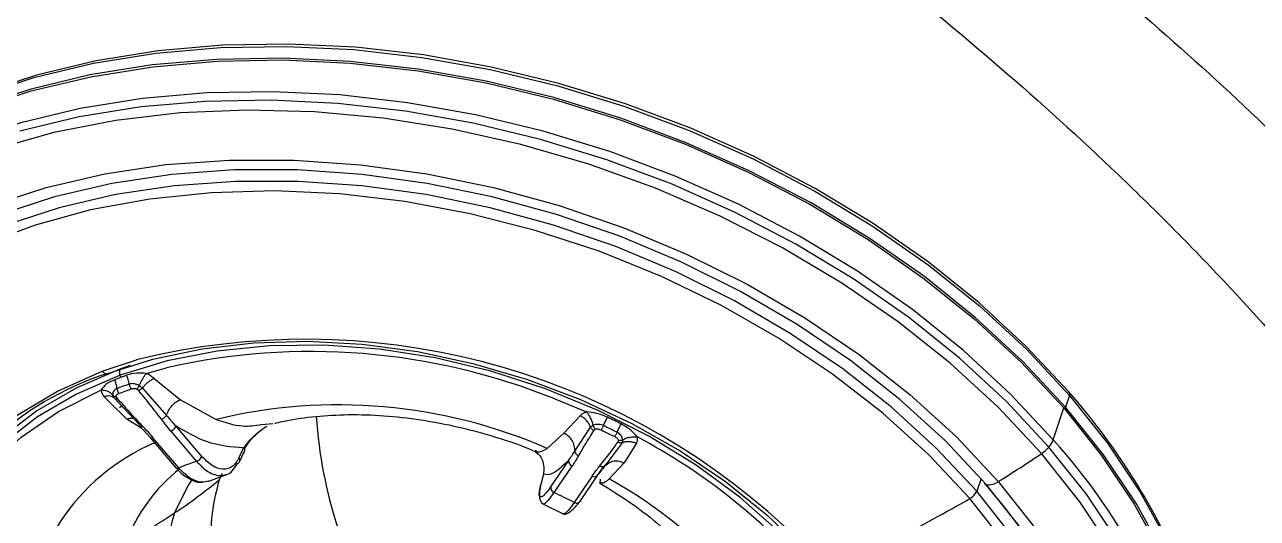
# Model space of a CAD drawing. Extents: x 525 to 613, y 487 to 635.
# Drawn here: x 554.262 to 557.067, y 577.199 to 578.322 of the extents above; entities that cross this region are included whole.
import ezdxf

# ---------------------------------------------------------------- set-up
doc = ezdxf.new("R2010")
doc.units = 0
doc.header["$MEASUREMENT"] = 0
doc.layers.add('1', color=4, linetype='Continuous')
doc.layers.add('STD TEST', color=3, linetype='Continuous')

# ---------------------------------------------------------------- blocks, each defined once
blk = doc.blocks.new('2023 VANGUARD')
at = {"layer": '1', "color": 3, "linetype": 'Continuous', "lineweight": 25}
for p, q in [((-14.5214, -15.1571), (-14.443, -15.1311)), ((-14.4578, -15.1443), (-14.4812, -15.1525)), ((-14.4212, -15.1623), (-14.3748, -15.1492)), ((-14.4035, -15.1737), (-14.3429, -15.2218)), ((-14.4299, -15.1953), (-14.3752, -15.2576)), ((-14.4651, -15.2665), (-14.5167, -15.2152)), ((-14.4977, -15.2153), (-14.4949, -15.2168)), ((-14.495, -15.2168), (-14.4925, -15.2194)), ((-14.4361, -15.2799), (-14.4935, -15.2186)), ((-14.3429, -15.2218), (-14.2623, -15.2668)), ((-13.4916, -15.22), (-13.4193, -15.2498)), ((-12.32, -15.2121), (-12.3289, -15.239)), ((-13.4709, -15.298), (-13.4333, -15.2585)), ((-12.3571, -15.313), (-12.3332, -15.2407)), ((-14.4309, -15.2871), (-14.4651, -15.2665)), ((-14.435, -15.2826), (-14.4119, -15.3081)), ((-14.2948, -15.3508), (-14.3533, -15.2821)), ((-14.1591, -15.2782), (-14.1331, -15.2762)), ((-13.446, -15.3388), (-13.41, -15.2844)), ((-14.4122, -15.3078), (-14.3536, -15.3766)), ((-14.3473, -15.377), (-14.4058, -15.3083)), ((-14.3652, -15.2934), (-14.3067, -15.3621)), ((-13.509, -15.3326), (-13.4709, -15.298)), ((-14.2104, -15.3549), (-14.1995, -15.3317)), ((-14.2089, -15.3631), (-14.1977, -15.3392)), ((-13.5365, -15.3389), (-13.5274, -15.3468)), ((-13.3384, -15.3196), (-13.3723, -15.3656)), ((-13.3057, -15.321), (-13.3334, -15.3655)), ((-13.4599, -15.3602), (-13.5008, -15.4202)), ((-13.4929, -15.4332), (-13.452, -15.3732)), ((-13.3795, -15.3741), (-13.3719, -15.3656)), ((-13.3774, -15.3725), (-13.3687, -15.3651)), ((-13.3723, -15.3656), (-13.3774, -15.3725)), ((-13.3723, -15.3659), (-13.3692, -15.3655)), ((-13.3334, -15.3655), (-13.3674, -15.4021)), ((-14.2812, -15.4077), (-14.2379, -15.3919)), ((-14.2492, -15.3894), (-14.2552, -15.4043)), ((-13.5181, -15.393), (-13.5243, -15.4169)), ((-13.5173, -15.3913), (-13.5234, -15.4149)), ((-13.4063, -15.3956), (-13.4472, -15.4557)), ((-13.4347, -15.4542), (-13.3939, -15.3942)), ((-13.3966, -15.3962), (-13.3932, -15.3929)), ((-13.3956, -15.396), (-13.3795, -15.3741)), ((-12.5213, -15.4012), (-12.5313, -15.43)), ((-13.3884, -15.4026), (-13.3891, -15.4112)), ((-13.3871, -15.4093), (-13.3882, -15.4082)), ((-13.5216, -15.4571), (-13.4693, -15.4827))]:
    blk.add_line(p, q, dxfattribs=at)
at = {"layer": '1', "color": 3, "linetype": 'Continuous', "lineweight": 25, "flags": 128}
for points in [[(-14.8057, -14.5312), (-14.6769, -14.489), (-14.541, -14.4563), (-14.3991, -14.4335), (-14.2523, -14.4207), (-14.1017, -14.4181), (-13.9485, -14.4255), (-13.7937, -14.4431), (-13.6386, -14.4706), (-13.4844, -14.5078), (-13.3323, -14.5545), (-13.1833, -14.6103), (-13.0386, -14.6748), (-12.8994, -14.7474), (-12.7667, -14.8277), (-12.6415, -14.915), (-12.5247, -15.0087), (-12.4173, -15.108), (-12.32, -15.2121)], [(-12.3214, -15.2043), (-12.4184, -15.1005), (-12.5255, -15.0015), (-12.6419, -14.9081), (-12.7667, -14.8211), (-12.899, -14.7411), (-13.0378, -14.6687), (-13.1819, -14.6044), (-13.3304, -14.5488), (-13.4821, -14.5022), (-13.6359, -14.4651), (-13.7904, -14.4377), (-13.9447, -14.4202), (-14.0975, -14.4128), (-14.2476, -14.4154), (-14.394, -14.4282), (-14.5354, -14.4509), (-14.6708, -14.4834), (-14.7993, -14.5255), (-14.9197, -14.5769), (-14.946, -14.5899)], [(-12.3289, -15.239), (-12.4262, -15.1349), (-12.5336, -15.0356), (-12.6504, -14.9419), (-12.7756, -14.8546), (-12.9083, -14.7743), (-13.0475, -14.7017), (-13.1922, -14.6372), (-13.3411, -14.5814), (-13.4933, -14.5347), (-13.6475, -14.4975), (-13.8026, -14.47), (-13.9573, -14.4524), (-14.1106, -14.445), (-14.2612, -14.4476), (-14.408, -14.4604), (-14.5499, -14.4832), (-14.6858, -14.5159), (-14.8146, -14.5581)], [(-14.8115, -14.5618), (-14.683, -14.5196), (-14.5475, -14.4871), (-14.4061, -14.4644), (-14.2597, -14.4516), (-14.1096, -14.449), (-13.9568, -14.4564), (-13.8025, -14.4739), (-13.6479, -14.5013), (-13.4941, -14.5385), (-13.3424, -14.585), (-13.1939, -14.6406), (-13.0497, -14.7049), (-12.9109, -14.7773), (-12.7785, -14.8574), (-12.6537, -14.9444), (-12.5373, -15.0378), (-12.4302, -15.1368), (-12.3332, -15.2407)], [(-12.3571, -15.313), (-12.4541, -15.2091), (-12.5612, -15.1101), (-12.6776, -15.0167), (-12.8024, -14.9297), (-12.9347, -14.8497), (-13.0735, -14.7772), (-13.2177, -14.713), (-13.3663, -14.6573), (-13.518, -14.6108), (-13.6717, -14.5737), (-13.8263, -14.5462), (-13.9806, -14.5287), (-14.1334, -14.5213), (-14.2836, -14.5239), (-14.43, -14.5367), (-14.5714, -14.5594), (-14.7069, -14.592), (-14.8353, -14.6341), (-14.9558, -14.6854), (-15.0673, -14.7457), (-15.1691, -14.8143), (-15.2604, -14.8908), (-15.2626, -14.8928)], [(-12.367, -15.3296), (-12.4636, -15.2261), (-12.5703, -15.1274), (-12.6863, -15.0344), (-12.8107, -14.9476), (-12.9426, -14.8679), (-13.0809, -14.7957), (-13.2246, -14.7317), (-13.3726, -14.6762), (-13.5238, -14.6298), (-13.677, -14.5929), (-13.831, -14.5655), (-13.9848, -14.5481), (-14.1371, -14.5407), (-14.2867, -14.5433), (-14.4325, -14.556), (-14.5735, -14.5787), (-14.7085, -14.6111)], [(-12.3837, -15.3445), (-12.4823, -15.2392), (-12.5914, -15.1389), (-12.7103, -15.0445), (-12.8378, -14.9568), (-12.9731, -14.8765), (-13.1149, -14.8043), (-13.2622, -14.7406), (-13.4138, -14.6861), (-13.5684, -14.6411), (-13.7249, -14.6061), (-13.8819, -14.5812), (-14.0382, -14.5668), (-14.1925, -14.5629), (-14.3436, -14.5696), (-14.4902, -14.5867), (-14.6313, -14.6142), (-14.7656, -14.6519)], [(-14.7749, -14.78), (-14.6489, -14.739), (-14.5156, -14.7079), (-14.3763, -14.6871), (-14.232, -14.6766), (-14.0842, -14.6767), (-13.9339, -14.6872), (-13.7825, -14.708), (-13.6312, -14.7391), (-13.4815, -14.7801), (-13.3345, -14.8308), (-13.1915, -14.8905), (-13.0537, -14.959), (-12.9223, -15.0354), (-12.7984, -15.1193), (-12.6831, -15.2099), (-12.5773, -15.3065), (-12.4821, -15.4081)], [(-12.509, -15.4152), (-12.6023, -15.3157), (-12.7058, -15.2213), (-12.8186, -15.1326), (-12.9399, -15.0505), (-13.0685, -14.9756), (-13.2034, -14.9087), (-13.3433, -14.8502), (-13.4872, -14.8006), (-13.6338, -14.7605), (-13.7818, -14.73), (-13.93, -14.7096), (-14.077, -14.6993), (-14.2218, -14.6993), (-14.3629, -14.7095), (-14.4993, -14.7299), (-14.6297, -14.7603), (-14.7531, -14.8004), (-14.8184, -14.8269)], [(-12.5313, -15.43), (-12.6232, -15.3321), (-12.7251, -15.2391), (-12.8362, -15.1518), (-12.9556, -15.0709), (-13.0822, -14.9972), (-13.215, -14.9313), (-13.3528, -14.8737), (-13.4945, -14.8249), (-13.6388, -14.7854), (-13.7845, -14.7554), (-13.9304, -14.7353), (-14.0753, -14.7252), (-14.2178, -14.7252), (-14.3568, -14.7352), (-14.491, -14.7553), (-14.6195, -14.7852), (-14.7409, -14.8247)], [(-12.5466, -15.4469), (-12.6405, -15.3469), (-12.7451, -15.2522), (-12.8592, -15.1635), (-12.982, -15.0816), (-13.1122, -15.0074), (-13.2488, -14.9414), (-13.3904, -14.8843), (-13.5358, -14.8366), (-13.6837, -14.7988), (-13.8327, -14.771), (-13.9816, -14.7537), (-14.1288, -14.747), (-14.2731, -14.7509), (-14.4133, -14.7653), (-14.5479, -14.7903), (-14.6759, -14.8255), (-14.796, -14.8706)], [(-14.5118, -15.1629), (-14.4064, -15.1295), (-14.2941, -15.1058), (-14.1762, -15.0922), (-14.0542, -15.0887), (-13.9295, -15.0955), (-13.8035, -15.1125), (-13.6778, -15.1393), (-13.5537, -15.1759), (-13.4328, -15.2216), (-13.3164, -15.276), (-13.206, -15.3384), (-13.1028, -15.4081), (-13.008, -15.4843), (-12.9227, -15.5661), (-12.848, -15.6525), (-12.7848, -15.7426), (-12.7336, -15.8352), (-12.6953, -15.9293), (-12.6701, -16.0237), (-12.6585, -16.1174), (-12.6605, -16.2093), (-12.6761, -16.2983), (-12.6809, -16.3158)], [(-12.7316, -16.3609), (-12.7253, -16.3461), (-12.6981, -16.2597), (-12.685, -16.1693), (-12.6861, -16.0762), (-12.7015, -15.9814), (-12.7308, -15.8862), (-12.7738, -15.7917), (-12.83, -15.6992), (-12.8985, -15.6098), (-12.9786, -15.5246), (-13.0693, -15.4447), (-13.1693, -15.3711), (-13.2775, -15.3048), (-13.3925, -15.2465), (-13.5128, -15.197), (-13.637, -15.1569), (-13.7634, -15.1268), (-13.8905, -15.107), (-14.0166, -15.0977), (-14.1403, -15.0991), (-14.2599, -15.1111), (-14.3739, -15.1337), (-14.4809, -15.1664)], [(-14.7724, -16.3213), (-14.8446, -16.2287), (-14.904, -16.1327), (-14.9497, -16.0345), (-14.9813, -15.9356), (-14.9984, -15.8369), (-15.0006, -15.7399), (-14.9881, -15.6458), (-14.9609, -15.5556), (-14.9194, -15.4706), (-14.8641, -15.3918), (-14.7957, -15.3202), (-14.7151, -15.2567), (-14.6232, -15.2021), (-14.5214, -15.1571)], [(-14.4812, -15.1525), (-14.5804, -15.1953), (-14.67, -15.2474), (-14.7487, -15.3082), (-14.8158, -15.3769), (-14.8702, -15.4526), (-14.9113, -15.5344), (-14.9387, -15.6212), (-14.9519, -15.7121), (-14.9508, -15.8057), (-14.9354, -15.901), (-14.9284, -15.9283)], [(-14.4809, -15.1664), (-14.5796, -15.209), (-14.6687, -15.2608), (-14.747, -15.3213), (-14.8137, -15.3896), (-14.8679, -15.4649), (-14.9088, -15.5463), (-14.936, -15.6327), (-14.9452, -15.6836)], [(-14.9362, -15.8054), (-14.9345, -15.7102), (-14.9176, -15.6183), (-14.8858, -15.5308), (-14.8395, -15.4491), (-14.7792, -15.3742), (-14.7059, -15.3072), (-14.6206, -15.2488), (-14.5243, -15.2)], [(-12.32, -15.2121), (-12.2337, -15.3204), (-12.1589, -15.432), (-12.0962, -15.5459), (-12.0461, -15.6614), (-12.009, -15.7776), (-11.9852, -15.8936), (-11.9748, -16.0085), (-11.978, -16.1214), (-11.9947, -16.2315), (-12.0193, -16.3221)], [(-14.4778, -15.237), (-14.4783, -15.2374), (-14.4821, -15.2402)], [(-12.3332, -15.2407), (-12.2471, -15.3486), (-12.1725, -15.4598), (-12.11, -15.5734), (-12.0601, -15.6886), (-12.0231, -15.8045), (-11.9994, -15.9201), (-11.9891, -16.0346), (-11.9922, -16.1472), (-12.0088, -16.257), (-12.0334, -16.3473)], [(-12.0654, -16.4433), (-12.0336, -16.3649), (-12.0035, -16.2584), (-11.9869, -16.1483), (-11.9837, -16.0354), (-11.9941, -15.9205), (-12.0179, -15.8045), (-12.055, -15.6884), (-12.1051, -15.5728), (-12.1678, -15.4589), (-12.2426, -15.3473), (-12.3289, -15.239)], [(-12.2212, -15.5672), (-12.2964, -15.4542), (-12.3837, -15.3445)], [(-12.266, -16.7649), (-12.2401, -16.7356), (-12.1721, -16.6454), (-12.1165, -16.5494), (-12.0736, -16.4481), (-12.0437, -16.3423), (-12.0272, -16.233), (-12.024, -16.1208), (-12.0343, -16.0066), (-12.058, -15.8914), (-12.0948, -15.776), (-12.1446, -15.6612), (-12.2069, -15.548), (-12.2812, -15.4371), (-12.367, -15.3296)], [(-12.4821, -15.4081), (-12.398, -15.5139)], [(-12.4268, -15.5188), (-12.509, -15.4152)], [(-14.3566, -15.4795), (-14.326, -15.4179), (-14.3165, -15.4039)], [(-13.0224, -17.0399), (-12.9896, -17.0312), (-12.8681, -16.9917), (-12.7546, -16.9429), (-12.6501, -16.8854), (-12.5554, -16.8195), (-12.4714, -16.7458), (-12.3988, -16.6649), (-12.3381, -16.5777), (-12.29, -16.4847), (-12.2548, -16.3868), (-12.2328, -16.2848), (-12.2242, -16.1796), (-12.2291, -16.072), (-12.2474, -15.9631), (-12.279, -15.8537), (-12.3237, -15.7448), (-12.3809, -15.6373), (-12.4504, -15.5321), (-12.5313, -15.43)], [(-12.7578, -16.9416), (-12.7103, -16.9165), (-12.609, -16.8529), (-12.5187, -16.7808), (-12.44, -16.701), (-12.3737, -16.614), (-12.3204, -16.5208), (-12.2806, -16.4222), (-12.2547, -16.319), (-12.2428, -16.2122), (-12.2451, -16.1028), (-12.2615, -15.9917), (-12.292, -15.88), (-12.3362, -15.7687), (-12.3937, -15.6587), (-12.464, -15.5511), (-12.5466, -15.4469)]]:
    blk.add_lwpolyline(points, dxfattribs=at)
at = {"layer": '1', "color": 3, "linetype": 'Continuous', "lineweight": 25}
for centre, radius, start, end in [((-14.0588, -16.6932), 1.6087, 47.35, 103.8186), ((-14.0461, -16.5945), 1.4821, 68.0305, 102.8141), ((-14.2887, -15.8442), 0.7169, 108.1326, 157.6137), ((-14.5101, -15.1493), 0.0137, 214.6333, 262.7549), ((-14.457, -15.159), 0.0251, 165.1103, 197.2758), ((-14.446, -15.1569), 0.0362, 195.2123, 203.2263), ((-14.1351, -16.111), 1.0008, 109.2807, 110.1135), ((-12.3258, -15.2091), 0.00653, 332.6533, 47.4456), ((-13.4548, -16.2037), 1.5111, 22.6313, 41.4048), ((-13.9836, -16.4201), 1.1865, 66.4225, 103.5866), ((-12.9859, -15.1888), 1.0509, 183.8533, 198.1091), ((-14.3728, -15.2734), 0.0214, 290.8915, 335.936), ((-14.4087, -15.3032), 0.00582, 233.2299, 299.2561), ((-13.9459, -16.5194), 1.3725, 41.0753, 62.0791), ((-12.4062, -15.295), 0.0523, 318.5966, 339.8658), ((-13.3795, -16.2396), 1.3798, 12.1831, 42.1852), ((-14.2079, -15.7695), 0.49, 113.3549, 179.8315), ((-14.0909, -12.8092), 3.0565, 301.7593, 303.9546), ((-12.4296, -15.2765), 0.0821, 303.9864, 319.7046), ((-14.0666, -16.0806), 0.7576, 108.4787, 111.7505), ((-14.3143, -15.3421), 0.0214, 290.8915, 335.9358), ((-14.2163, -15.3577), 0.00951, 287.0804, 289.2258), ((-14.2155, -15.3599), 0.00715, 288.8294, 44.7141), ((-13.4476, -15.3616), 0.0124, 173.4724, 249.0823), ((-14.1021, -15.6862), 0.3915, 128.3775, 159.076), ((-14.3502, -15.3722), 0.00558, 231.5936, 300.8926), ((-13.4007, -15.3862), 0.011, 239.4541, 298.5014), ((-13.3989, -15.3908), 0.00608, 303.7653, 325.619), ((-15.0714, -14.409), 1.2871, 303.7305, 309.3564), ((-13.5177, -15.4186), 0.0068, 147.2452, 188.3934), ((-13.4884, -15.4216), 0.0124, 173.4737, 249.0822), ((-13.8976, -16.3507), 1.0868, 41.007, 60.7986), ((-12.5064, -15.4059), 0.00967, 221.1329, 254.5567), ((-12.5042, -15.3787), 0.0368, 262.5238, 307.0461), ((-14.0143, -16.5546), 1.2367, 62.7003, 65.0602), ((-13.4416, -15.4462), 0.011, 239.454, 298.5016), ((-13.4397, -15.4508), 0.00608, 303.7656, 325.619), ((-15.1299, -14.3214), 1.3925, 298.3915, 303.73), ((-14.0054, -15.5969), 0.3703, 161.5191, 207.46)]:
    blk.add_arc(centre, radius, start, end, dxfattribs=at)
for points, knots in [([(-16.5498, -12.9159), (-16.5513, -12.9278), (-16.5546, -12.9527), (-16.5593, -12.9917), (-16.5648, -13.0384), (-16.5706, -13.0916), (-16.5768, -13.1543), (-16.5856, -13.2521), (-16.597, -13.4089), (-16.6056, -13.6098), (-16.6073, -13.7755), (-16.6062, -13.8771), (-16.605, -13.9448), (-16.6029, -14.0187), (-16.5994, -14.1035), (-16.5941, -14.2052), (-16.5842, -14.3493), (-16.5663, -14.536), (-16.5392, -14.7398), (-16.5037, -14.9438), (-16.4518, -15.1823), (-16.3967, -15.3786), (-16.3451, -15.5324), (-16.308, -15.6353), (-16.2536, -15.7721), (-16.1757, -15.9427), (-16.0822, -16.1203), (-15.9754, -16.2961), (-15.8496, -16.4766), (-15.7008, -16.6615), (-15.4966, -16.879), (-15.2361, -17.1079), (-14.9778, -17.2893), (-14.7816, -17.4079), (-14.6514, -17.4802), (-14.5181, -17.5485), (-14.3583, -17.6236), (-14.1583, -17.7076), (-13.9232, -17.792), (-13.7387, -17.8474), (-13.6197, -17.879), (-13.5652, -17.8927), (-13.5255, -17.9023), (-13.4995, -17.9085), (-13.4845, -17.912), (-13.473, -17.9145), (-13.4643, -17.9166), (-13.4566, -17.9185), (-13.4482, -17.9205), (-13.4432, -17.9214), (-13.4409, -17.9218)], [0, 0, 0, 0, 0.0063364, 0.0132778, 0.0208232, 0.0312243, 0.0416147, 0.0541661, 0.0831948, 0.124789, 0.1604454, 0.1705739, 0.178262, 0.1960671, 0.2094117, 0.2227472, 0.2493859, 0.2848442, 0.3202595, 0.3556568, 0.3910707, 0.4443483, 0.4576951, 0.4711496, 0.4980368, 0.5292124, 0.5607134, 0.5920153, 0.6233876, 0.6588959, 0.6949883, 0.7488011, 0.7988557, 0.8176159, 0.8365692, 0.8554405, 0.8742549, 0.9031175, 0.937046, 0.9685044, 0.9763904, 0.984237, 0.9901079, 0.9921131, 0.9945557, 0.9960548, 0.9966741, 0.9980286, 0.9991197, 1, 1, 1, 1]), ([(-13.4645, -17.2901), (-13.6076, -17.2798), (-13.7516, -17.2616), (-13.9692, -17.2179), (-14.0412, -17.2007), (-14.1833, -17.1607), (-14.2534, -17.1379), (-14.3918, -17.0861), (-14.4606, -17.0569), (-14.5934, -16.9931), (-14.6574, -16.9585), (-14.7806, -16.8846), (-14.8398, -16.8452), (-14.9537, -16.7615), (-15.0084, -16.7172), (-15.1623, -16.5809), (-15.2526, -16.4848), (-15.3739, -16.3343), (-15.412, -16.2829), (-15.4833, -16.1792), (-15.5164, -16.127), (-15.6093, -15.9695), (-15.6626, -15.8633), (-15.7562, -15.6487), (-15.7965, -15.5403), (-15.8654, -15.3255), (-15.8944, -15.2188), (-15.9439, -15.0062), (-15.9642, -14.9004), (-16.0156, -14.5841), (-16.0368, -14.3747), (-16.056, -14.0619), (-16.0601, -13.9579), (-16.0641, -13.7503), (-16.0639, -13.6468), (-16.0598, -13.4401), (-16.0558, -13.337), (-16.0443, -13.1312), (-16.0368, -13.0284), (-16.0273, -12.9259)], [0, 0, 0, 0, 0.0625, 0.0625, 0.09375, 0.09375, 0.125, 0.125, 0.15625, 0.15625, 0.1875, 0.1875, 0.21875, 0.21875, 0.25, 0.25, 0.3125, 0.3125, 0.34375, 0.34375, 0.375, 0.375, 0.4375, 0.4375, 0.5, 0.5, 0.5625, 0.5625, 0.625, 0.625, 0.75, 0.75, 0.8125, 0.8125, 0.875, 0.875, 0.9375, 0.9375, 1, 1, 1, 1]), ([(-14.1005, -12.9814), (-14.078, -12.9947), (-14.0334, -13.0211), (-13.9671, -13.0608), (-13.9019, -13.1002), (-13.8378, -13.1392), (-13.7748, -13.1779), (-13.7128, -13.2164), (-13.6519, -13.2545), (-13.5921, -13.2923), (-13.5332, -13.3298), (-13.389, -13.4225), (-13.168, -13.569), (-12.8698, -13.778), (-12.5867, -13.9891), (-12.2186, -14.2829), (-11.8748, -14.5904), (-11.5574, -14.9167), (-11.3328, -15.1727), (-11.1298, -15.4325), (-10.965, -15.6729), (-10.8377, -15.8844), (-10.7407, -16.0678), (-10.665, -16.2345), (-10.6076, -16.3852), (-10.5741, -16.4941), (-10.5546, -16.5714), (-10.5439, -16.619), (-10.5348, -16.6659), (-10.5273, -16.7121), (-10.5213, -16.7574), (-10.5185, -16.7874), (-10.5172, -16.8022)], [0, 0, 0, 0, 0.013306, 0.026433, 0.039382, 0.052156, 0.064759, 0.077192, 0.089459, 0.101561, 0.113501, 0.125282, 0.189691, 0.250215, 0.314349, 0.374572, 0.499105, 0.561794, 0.624451, 0.689018, 0.749113, 0.793583, 0.835338, 0.874607, 0.906672, 0.937147, 0.948048, 0.958774, 0.969328, 0.979715, 0.989938, 1, 1, 1, 1]), ([(-14.3523, -13.1674), (-14.1288, -13.2984), (-13.9082, -13.4329), (-13.5841, -13.6419), (-13.4774, -13.7126), (-13.2675, -13.8561), (-13.1642, -13.9291), (-12.86, -14.1517), (-12.6646, -14.3051), (-12.3864, -14.5453), (-12.2961, -14.627), (-12.1648, -14.7524), (-12.1217, -14.7946), (-12.0369, -14.8802), (-11.9953, -14.9235), (-11.8731, -15.0544), (-11.7955, -15.143), (-11.6488, -15.3222), (-11.5797, -15.4129), (-11.4502, -15.5967), (-11.3898, -15.6899), (-11.3066, -15.8315), (-11.2801, -15.8791), (-11.2299, -15.975), (-11.2061, -16.0234), (-11.162, -16.1201), (-11.1417, -16.1684), (-11.105, -16.2651), (-11.0887, -16.3134), (-11.061, -16.41), (-11.0495, -16.4583), (-11.037, -16.5307), (-11.0336, -16.5548), (-11.0287, -16.603), (-11.0273, -16.6272), (-11.0246, -16.6995), (-11.0253, -16.7476), (-11.0304, -16.8182), (-11.0328, -16.8416), (-11.0389, -16.888), (-11.0424, -16.9111), (-11.0619, -17.0259), (-11.0847, -17.1158), (-11.1152, -17.2037)], [0, 0, 0, 0, 0.125, 0.125, 0.1875, 0.1875, 0.25, 0.25, 0.375, 0.375, 0.4375, 0.4375, 0.46875, 0.46875, 0.5, 0.5, 0.5625, 0.5625, 0.625, 0.625, 0.6875, 0.6875, 0.71875, 0.71875, 0.75, 0.75, 0.78125, 0.78125, 0.8125, 0.8125, 0.84375, 0.84375, 0.859375, 0.859375, 0.875, 0.875, 0.90625, 0.90625, 0.921875, 0.921875, 0.9375, 0.9375, 1, 1, 1, 1]), ([(-14.4929, -15.1763), (-14.4998, -15.1794), (-14.5128, -15.1852), (-14.5206, -15.1953), (-14.5243, -15.2)], [0, 0, 0, 0, 0.529808, 1, 1, 1, 1]), ([(-14.4793, -15.1712), (-14.4818, -15.1722), (-14.4864, -15.1739), (-14.4909, -15.1756), (-14.4929, -15.1763)], [0, 0, 0, 0, 0.560093, 1, 1, 1, 1]), ([(-14.4877, -15.1965), (-14.4882, -15.1931), (-14.4891, -15.1863), (-14.4916, -15.1796), (-14.4929, -15.1763)], [0, 0, 0, 0, 0.502809, 1, 1, 1, 1]), ([(-14.4212, -15.1623), (-14.4287, -15.1616), (-14.4447, -15.1603), (-14.4583, -15.1642), (-14.4656, -15.1663)], [0, 0, 0, 0, 0.468065, 1, 1, 1, 1]), ([(-14.4601, -15.1864), (-14.4606, -15.183), (-14.4617, -15.1763), (-14.4643, -15.1696), (-14.4656, -15.1663)], [0, 0, 0, 0, 0.502816, 1, 1, 1, 1]), ([(-14.4373, -15.1898), (-14.4361, -15.1872), (-14.4335, -15.1818), (-14.4293, -15.1742), (-14.425, -15.1674), (-14.4225, -15.164), (-14.4212, -15.1623)], [0, 0, 0, 0, 0.249676, 0.503855, 0.756033, 1, 1, 1, 1]), ([(-14.4299, -15.1953), (-14.428, -15.193), (-14.4242, -15.1882), (-14.4174, -15.1821), (-14.4103, -15.177), (-14.4057, -15.1748), (-14.4035, -15.1737)], [0, 0, 0, 0, 0.249775, 0.504218, 0.756467, 1, 1, 1, 1]), ([(-14.4035, -15.1737), (-14.406, -15.1715), (-14.4112, -15.1672), (-14.4178, -15.1639), (-14.4212, -15.1623)], [0, 0, 0, 0, 0.495801, 1, 1, 1, 1]), ([(-14.4972, -15.2118), (-14.4987, -15.2101), (-14.5017, -15.2068), (-14.5083, -15.2032), (-14.5159, -15.2007), (-14.5215, -15.2002), (-14.5243, -15.2)], [0, 0, 0, 0, 0.2496757, 0.503855, 0.7560327, 1, 1, 1, 1]), ([(-14.5243, -15.2), (-14.5236, -15.2027), (-14.5223, -15.2079), (-14.5186, -15.2128), (-14.5167, -15.2152)], [0, 0, 0, 0, 0.504199, 1, 1, 1, 1]), ([(-14.4877, -15.1965), (-14.4891, -15.1971), (-14.4919, -15.1984), (-14.4954, -15.2019), (-14.4977, -15.2066), (-14.4974, -15.2099), (-14.4972, -15.2118)], [0, 0, 0, 0, 0.210808, 0.445743, 0.703445, 1, 1, 1, 1]), ([(-14.4601, -15.1864), (-14.4653, -15.1883), (-14.4745, -15.1916), (-14.4837, -15.195), (-14.4877, -15.1965)], [0, 0, 0, 0, 0.559999, 1, 1, 1, 1]), ([(-14.4877, -15.1965), (-14.4876, -15.1974), (-14.4873, -15.1994), (-14.4863, -15.2023), (-14.4849, -15.2051), (-14.4837, -15.2066), (-14.4832, -15.2073)], [0, 0, 0, 0, 0.245697, 0.5, 0.754303, 1, 1, 1, 1]), ([(-14.4832, -15.2073), (-14.478, -15.2054), (-14.4689, -15.2021), (-14.4597, -15.1987), (-14.4556, -15.1972)], [0, 0, 0, 0, 0.56, 1, 1, 1, 1]), ([(-14.4373, -15.1898), (-14.4396, -15.1888), (-14.4439, -15.1868), (-14.4503, -15.1854), (-14.4556, -15.1852), (-14.4587, -15.186), (-14.4601, -15.1864)], [0, 0, 0, 0, 0.297153, 0.554926, 0.789648, 1, 1, 1, 1]), ([(-14.4601, -15.1864), (-14.46, -15.1873), (-14.4597, -15.1893), (-14.4587, -15.1922), (-14.4573, -15.195), (-14.4562, -15.1965), (-14.4556, -15.1972)], [0, 0, 0, 0, 0.245697, 0.5, 0.754303, 1, 1, 1, 1]), ([(-14.4556, -15.1972), (-14.4544, -15.1969), (-14.452, -15.1961), (-14.4483, -15.196), (-14.4451, -15.1965), (-14.4434, -15.1973), (-14.4425, -15.1977)], [0, 0, 0, 0, 0.316237, 0.605106, 0.810922, 1, 1, 1, 1]), ([(-14.4373, -15.1898), (-14.4378, -15.1906), (-14.4386, -15.1921), (-14.44, -15.1942), (-14.4413, -15.1962), (-14.4421, -15.1972), (-14.4425, -15.1977)], [0, 0, 0, 0, 0.247007, 0.5, 0.752993, 1, 1, 1, 1]), ([(-14.4384, -15.201), (-14.4391, -15.2003), (-14.4403, -15.1991), (-14.4418, -15.1981), (-14.4425, -15.1977)], [0, 0, 0, 0, 0.557139, 1, 1, 1, 1]), ([(-14.4299, -15.1953), (-14.4305, -15.1959), (-14.4318, -15.1972), (-14.434, -15.1988), (-14.4362, -15.2002), (-14.4377, -15.2008), (-14.4384, -15.201)], [0, 0, 0, 0, 0.246698, 0.5, 0.753302, 1, 1, 1, 1]), ([(-14.3867, -15.2665), (-14.3961, -15.2542), (-14.4129, -15.2322), (-14.4306, -15.2106), (-14.4384, -15.201)], [0, 0, 0, 0, 0.559997, 1, 1, 1, 1]), ([(-14.4373, -15.1898), (-14.4359, -15.1906), (-14.4331, -15.1922), (-14.431, -15.1943), (-14.4299, -15.1953)], [0, 0, 0, 0, 0.494345, 1, 1, 1, 1]), ([(-14.4977, -15.2153), (-14.4994, -15.2147), (-14.5029, -15.2133), (-14.5095, -15.2133), (-14.5144, -15.2146), (-14.5167, -15.2152)], [0, 0, 0, 0, 0.334861, 0.673277, 1, 1, 1, 1]), ([(-14.4935, -15.2186), (-14.4947, -15.2173), (-14.4958, -15.2159), (-14.4977, -15.2153), (-14.4977, -15.2153)], [0, 0, 0, 0, 0.980974, 1, 1, 1, 1]), ([(-14.4972, -15.2118), (-14.4968, -15.2122), (-14.4959, -15.2131), (-14.4941, -15.214), (-14.4919, -15.2147), (-14.4903, -15.2148), (-14.4895, -15.2149)], [0, 0, 0, 0, 0.247007, 0.5, 0.752993, 1, 1, 1, 1]), ([(-14.4935, -15.2186), (-14.4944, -15.2175), (-14.4961, -15.2153), (-14.4968, -15.2129), (-14.4972, -15.2118)], [0, 0, 0, 0, 0.503013, 1, 1, 1, 1]), ([(-14.4935, -15.2186), (-14.4932, -15.2189), (-14.4926, -15.2194), (-14.4911, -15.2197), (-14.4893, -15.2196), (-14.488, -15.2192), (-14.4873, -15.2189)], [0, 0, 0, 0, 0.246698, 0.5, 0.753302, 1, 1, 1, 1]), ([(-14.4895, -15.2149), (-14.4895, -15.214), (-14.4896, -15.2122), (-14.4876, -15.2094), (-14.4849, -15.2081), (-14.4832, -15.2073)], [0, 0, 0, 0, 0.243345, 0.515967, 1, 1, 1, 1]), ([(-14.4895, -15.2149), (-14.4892, -15.2157), (-14.4888, -15.2171), (-14.4877, -15.2184), (-14.4873, -15.2189)], [0, 0, 0, 0, 0.562763, 1, 1, 1, 1]), ([(-14.4873, -15.2189), (-14.4767, -15.2308), (-14.4579, -15.2521), (-14.4382, -15.273), (-14.4295, -15.2822)], [0, 0, 0, 0, 0.559998, 1, 1, 1, 1]), ([(-14.3752, -15.2576), (-14.3737, -15.2537), (-14.3708, -15.2458), (-14.3626, -15.2349), (-14.3529, -15.2262), (-14.3461, -15.2232), (-14.3429, -15.2218)], [0, 0, 0, 0, 0.250711, 0.510511, 0.764609, 1, 1, 1, 1]), ([(-14.3752, -15.2576), (-14.3758, -15.2585), (-14.3771, -15.2604), (-14.3801, -15.2631), (-14.3834, -15.2653), (-14.3856, -15.2661), (-14.3867, -15.2665)], [0, 0, 0, 0, 0.243098, 0.5, 0.756902, 1, 1, 1, 1]), ([(-14.3752, -15.2576), (-14.3712, -15.2623), (-14.3641, -15.2705), (-14.3566, -15.2786), (-14.3533, -15.2821)], [0, 0, 0, 0, 0.561456, 1, 1, 1, 1]), ([(-14.1288, -15.2759), (-14.123, -15.2743), (-14.0981, -15.2676), (-14.045, -15.2601), (-13.9712, -15.2549), (-13.891, -15.2565), (-13.8071, -15.265), (-13.7208, -15.2805), (-13.6344, -15.3036), (-13.5723, -15.3237), (-13.5408, -15.3376), (-13.5364, -15.3395)], [0, 0, 0, 0, 0.039656, 0.171588, 0.303951, 0.437189, 0.571408, 0.706496, 0.842209, 0.97823, 1, 1, 1, 1]), ([(-13.4193, -15.2498), (-13.4222, -15.251), (-13.4278, -15.2532), (-13.4315, -15.2567), (-13.4333, -15.2585)], [0, 0, 0, 0, 0.504199, 1, 1, 1, 1]), ([(-13.41, -15.2844), (-13.4111, -15.2818), (-13.4134, -15.2766), (-13.419, -15.2693), (-13.4256, -15.263), (-13.4308, -15.26), (-13.4333, -15.2585)], [0, 0, 0, 0, 0.249775, 0.504218, 0.756467, 1, 1, 1, 1]), ([(-13.3713, -15.2619), (-13.3795, -15.2585), (-13.3949, -15.252), (-13.4115, -15.2505), (-13.4193, -15.2498)], [0, 0, 0, 0, 0.529731, 1, 1, 1, 1]), ([(-13.4042, -15.2801), (-13.4048, -15.2773), (-13.4062, -15.2716), (-13.4098, -15.2633), (-13.4141, -15.2558), (-13.4176, -15.2518), (-13.4193, -15.2498)], [0, 0, 0, 0, 0.249676, 0.503855, 0.756033, 1, 1, 1, 1]), ([(-14.4644, -15.2663), (-14.4646, -15.2663), (-14.4648, -15.2664), (-14.465, -15.2665), (-14.4651, -15.2665)], [0, 0, 0, 0, 0.560995, 1, 1, 1, 1]), ([(-14.4496, -15.2655), (-14.4514, -15.265), (-14.4558, -15.2637), (-14.4612, -15.2653), (-14.4644, -15.2663)], [0, 0, 0, 0, 0.398626, 1, 1, 1, 1]), ([(-14.4361, -15.2799), (-14.436, -15.2806), (-14.4359, -15.282), (-14.4345, -15.283), (-14.4323, -15.2832), (-14.4304, -15.2825), (-14.4295, -15.2822)], [0, 0, 0, 0, 0.243098, 0.5, 0.756902, 1, 1, 1, 1]), ([(-14.4295, -15.2822), (-14.425, -15.287), (-14.4168, -15.2956), (-14.4092, -15.3044), (-14.4058, -15.3083)], [0, 0, 0, 0, 0.559985, 1, 1, 1, 1]), ([(-14.3652, -15.2934), (-14.3694, -15.2884), (-14.3767, -15.2795), (-14.3836, -15.2705), (-14.3867, -15.2665)], [0, 0, 0, 0, 0.559985, 1, 1, 1, 1]), ([(-14.1995, -15.3317), (-14.2275, -15.3295), (-14.2776, -15.3255), (-14.3302, -15.2954), (-14.3533, -15.2821)], [0, 0, 0, 0, 0.559798, 1, 1, 1, 1]), ([(-14.2623, -15.2668), (-14.242, -15.2735), (-14.2061, -15.2854), (-14.1734, -15.2804), (-14.1591, -15.2782)], [0, 0, 0, 0, 0.564742, 1, 1, 1, 1]), ([(-14.1995, -15.3317), (-14.1959, -15.3268), (-14.1887, -15.3171), (-14.1733, -15.3018), (-14.159, -15.2895), (-14.1489, -15.2835), (-14.1463, -15.282)], [0, 0, 0, 0, 0.300482, 0.601883, 0.896762, 1, 1, 1, 1]), ([(-13.41, -15.2844), (-13.4092, -15.2836), (-13.4077, -15.2819), (-13.4053, -15.2807), (-13.4042, -15.2801)], [0, 0, 0, 0, 0.505655, 1, 1, 1, 1]), ([(-13.41, -15.2844), (-13.4096, -15.2852), (-13.4089, -15.2866), (-13.4071, -15.2886), (-13.405, -15.2903), (-13.4034, -15.2912), (-13.4027, -15.2916)], [0, 0, 0, 0, 0.246698, 0.5, 0.753302, 1, 1, 1, 1]), ([(-13.3807, -15.2807), (-13.3823, -15.2801), (-13.3858, -15.2787), (-13.3917, -15.2779), (-13.3983, -15.2782), (-13.4021, -15.2795), (-13.4042, -15.2801)], [0, 0, 0, 0, 0.210352, 0.445074, 0.702847, 1, 1, 1, 1]), ([(-13.4042, -15.2801), (-13.4039, -15.2809), (-13.4035, -15.2826), (-13.4023, -15.2849), (-13.401, -15.2871), (-13.3999, -15.2883), (-13.3994, -15.2889)], [0, 0, 0, 0, 0.247007, 0.5, 0.752993, 1, 1, 1, 1]), ([(-13.3994, -15.2889), (-13.4001, -15.2893), (-13.4015, -15.29), (-13.4023, -15.2911), (-13.4027, -15.2916)], [0, 0, 0, 0, 0.562739, 1, 1, 1, 1]), ([(-13.3994, -15.2889), (-13.3984, -15.2886), (-13.3964, -15.2879), (-13.3916, -15.2885), (-13.3882, -15.2898), (-13.3861, -15.2907)], [0, 0, 0, 0, 0.24307, 0.51589, 1, 1, 1, 1]), ([(-13.3807, -15.2807), (-13.3811, -15.2816), (-13.382, -15.2835), (-13.3834, -15.2862), (-13.3848, -15.2888), (-13.3857, -15.2901), (-13.3861, -15.2907)], [0, 0, 0, 0, 0.245697, 0.5, 0.754303, 1, 1, 1, 1]), ([(-13.3807, -15.2807), (-13.3792, -15.2775), (-13.3762, -15.2711), (-13.3729, -15.265), (-13.3713, -15.2619)], [0, 0, 0, 0, 0.502808, 1, 1, 1, 1]), ([(-13.3497, -15.296), (-13.3555, -15.2931), (-13.3658, -15.2881), (-13.3762, -15.283), (-13.3807, -15.2807)], [0, 0, 0, 0, 0.559999, 1, 1, 1, 1]), ([(-13.3404, -15.277), (-13.3456, -15.2745), (-13.3558, -15.2694), (-13.3662, -15.2644), (-13.3713, -15.2619)], [0, 0, 0, 0, 0.4998842, 1, 1, 1, 1]), ([(-13.3497, -15.296), (-13.3482, -15.2927), (-13.3453, -15.2863), (-13.3421, -15.2801), (-13.3404, -15.277)], [0, 0, 0, 0, 0.502803, 1, 1, 1, 1]), ([(-13.3033, -15.3067), (-13.308, -15.3013), (-13.3182, -15.2897), (-13.3327, -15.2814), (-13.3404, -15.277)], [0, 0, 0, 0, 0.470057, 1, 1, 1, 1]), ([(-14.1977, -15.3354), (-14.1955, -15.3314), (-14.19, -15.3215), (-14.1795, -15.3084), (-14.1704, -15.3001), (-14.1678, -15.2977)], [0, 0, 0, 0, 0.3219772, 0.8043947, 1, 1, 1, 1]), ([(-13.446, -15.3388), (-13.446, -15.3348), (-13.4461, -15.3266), (-13.4515, -15.3145), (-13.46, -15.3043), (-13.4674, -15.3), (-13.4709, -15.298)], [0, 0, 0, 0, 0.250711, 0.510511, 0.764609, 1, 1, 1, 1]), ([(-13.4027, -15.2916), (-13.4094, -15.3022), (-13.4215, -15.3213), (-13.4327, -15.3408), (-13.4375, -15.3494)], [0, 0, 0, 0, 0.559998, 1, 1, 1, 1]), ([(-13.3861, -15.2907), (-13.3803, -15.2936), (-13.37, -15.2986), (-13.3596, -15.3037), (-13.3551, -15.3059)], [0, 0, 0, 0, 0.56, 1, 1, 1, 1]), ([(-13.3497, -15.296), (-13.3501, -15.2969), (-13.3509, -15.2987), (-13.3524, -15.3015), (-13.3538, -15.304), (-13.3547, -15.3053), (-13.3551, -15.3059)], [0, 0, 0, 0, 0.245697, 0.5, 0.754303, 1, 1, 1, 1]), ([(-13.3551, -15.3059), (-13.3538, -15.3066), (-13.3513, -15.308), (-13.3485, -15.3104), (-13.3469, -15.3127), (-13.3466, -15.3141), (-13.3465, -15.3148)], [0, 0, 0, 0, 0.316144, 0.604812, 0.810522, 1, 1, 1, 1]), ([(-13.3368, -15.3132), (-13.3371, -15.3114), (-13.3377, -15.308), (-13.3409, -15.3028), (-13.3449, -15.2987), (-13.3481, -15.2968), (-13.3497, -15.296)], [0, 0, 0, 0, 0.296548, 0.554251, 0.789189, 1, 1, 1, 1]), ([(-13.3477, -15.3185), (-13.3473, -15.3179), (-13.3466, -15.3167), (-13.3465, -15.3154), (-13.3465, -15.3148)], [0, 0, 0, 0, 0.557135, 1, 1, 1, 1]), ([(-13.3368, -15.3132), (-13.3375, -15.3135), (-13.3389, -15.3142), (-13.3414, -15.3148), (-13.344, -15.315), (-13.3457, -15.3149), (-13.3465, -15.3148)], [0, 0, 0, 0, 0.247007, 0.5, 0.752993, 1, 1, 1, 1]), ([(-13.3368, -15.3132), (-13.3368, -15.3143), (-13.3368, -15.3166), (-13.3378, -15.3186), (-13.3384, -15.3196)], [0, 0, 0, 0, 0.496987, 1, 1, 1, 1]), ([(-13.3384, -15.3196), (-13.336, -15.3187), (-13.3311, -15.317), (-13.3227, -15.3166), (-13.314, -15.3178), (-13.3084, -15.32), (-13.3057, -15.321)], [0, 0, 0, 0, 0.249775, 0.504218, 0.756467, 1, 1, 1, 1]), ([(-13.3368, -15.3132), (-13.3343, -15.3119), (-13.3293, -15.3093), (-13.3207, -15.307), (-13.3118, -15.306), (-13.3061, -15.3065), (-13.3033, -15.3067)], [0, 0, 0, 0, 0.249676, 0.503855, 0.756033, 1, 1, 1, 1]), ([(-13.3057, -15.321), (-13.3047, -15.3189), (-13.3027, -15.3145), (-13.3031, -15.3094), (-13.3033, -15.3067)], [0, 0, 0, 0, 0.495801, 1, 1, 1, 1]), ([(-13.5351, -15.3366), (-13.5337, -15.3381), (-13.5282, -15.3439), (-13.5172, -15.3374), (-13.509, -15.3326)], [0, 0, 0, 0, 0.263937, 1, 1, 1, 1]), ([(-13.4599, -15.3602), (-13.4572, -15.3563), (-13.4524, -15.3493), (-13.4479, -15.3421), (-13.446, -15.3388)], [0, 0, 0, 0, 0.558531, 1, 1, 1, 1]), ([(-13.446, -15.3388), (-13.4459, -15.3398), (-13.4456, -15.3419), (-13.4437, -15.3449), (-13.441, -15.3477), (-13.4387, -15.3488), (-13.4375, -15.3494)], [0, 0, 0, 0, 0.243098, 0.5, 0.756902, 1, 1, 1, 1]), ([(-13.3893, -15.3731), (-13.3813, -15.363), (-13.3669, -15.3451), (-13.3536, -15.3266), (-13.3477, -15.3185)], [0, 0, 0, 0, 0.559997, 1, 1, 1, 1]), ([(-13.3384, -15.3196), (-13.339, -15.3198), (-13.3404, -15.3202), (-13.3428, -15.3201), (-13.3453, -15.3196), (-13.3469, -15.3189), (-13.3477, -15.3185)], [0, 0, 0, 0, 0.246698, 0.5, 0.753302, 1, 1, 1, 1]), ([(-14.3067, -15.3621), (-14.299, -15.3701), (-14.2867, -15.3827), (-14.2685, -15.3917), (-14.2535, -15.3955), (-14.2444, -15.3932), (-14.2399, -15.392)], [0, 0, 0, 0, 0.346851, 0.55141, 0.776301, 1, 1, 1, 1]), ([(-14.2104, -15.3549), (-14.215, -15.3621), (-14.2244, -15.3766), (-14.2465, -15.3818), (-14.2712, -15.3743), (-14.2869, -15.3587), (-14.2948, -15.3508)], [0, 0, 0, 0, 0.249698, 0.500188, 0.750582, 1, 1, 1, 1]), ([(-14.2399, -15.392), (-14.239, -15.3919), (-14.2336, -15.3911), (-14.2239, -15.3836), (-14.2173, -15.3729), (-14.2135, -15.3668)], [0, 0, 0, 0, 0.075234, 0.469141, 1, 1, 1, 1]), ([(-13.5268, -15.3465), (-13.5245, -15.3506), (-13.5186, -15.3606), (-13.5157, -15.376), (-13.5168, -15.3862), (-13.5173, -15.3913)], [0, 0, 0, 0, 0.255068, 0.6281028, 1, 1, 1, 1]), ([(-13.4599, -15.3602), (-13.4735, -15.3728), (-13.4978, -15.3952), (-13.5113, -15.3925), (-13.5173, -15.3913)], [0, 0, 0, 0, 0.559799, 1, 1, 1, 1]), ([(-13.4375, -15.3494), (-13.4401, -15.3539), (-13.4446, -15.362), (-13.4498, -15.3698), (-13.452, -15.3732)], [0, 0, 0, 0, 0.559985, 1, 1, 1, 1]), ([(-13.4063, -15.3956), (-13.4033, -15.3913), (-13.3979, -15.3837), (-13.3919, -15.3763), (-13.3893, -15.3731)], [0, 0, 0, 0, 0.559985, 1, 1, 1, 1]), ([(-13.3774, -15.3725), (-13.3805, -15.3762), (-13.386, -15.383), (-13.391, -15.3899), (-13.3932, -15.3929)], [0, 0, 0, 0, 0.561456, 1, 1, 1, 1]), ([(-13.3774, -15.3725), (-13.3781, -15.3731), (-13.3794, -15.3743), (-13.3824, -15.375), (-13.3859, -15.3747), (-13.3882, -15.3736), (-13.3893, -15.3731)], [0, 0, 0, 0, 0.243098, 0.5, 0.756902, 1, 1, 1, 1]), ([(-13.3687, -15.3651), (-13.365, -15.3635), (-13.3576, -15.3604), (-13.3449, -15.3608), (-13.3371, -15.3639), (-13.3334, -15.3655)], [0, 0, 0, 0, 0.346729, 0.685847, 1, 1, 1, 1]), ([(-14.3534, -15.3768), (-14.3472, -15.3837), (-14.3395, -15.3922), (-14.3312, -15.3966), (-14.3296, -15.3975)], [0, 0, 0, 0, 0.8034955, 1, 1, 1, 1]), ([(-14.2796, -15.407), (-14.2846, -15.4083), (-14.294, -15.4108), (-14.3094, -15.4068), (-14.3272, -15.3976), (-14.3396, -15.3849), (-14.3473, -15.377)], [0, 0, 0, 0, 0.250503, 0.467765, 0.665308, 1, 1, 1, 1]), ([(-14.3296, -15.3975), (-14.3246, -15.4005), (-14.3131, -15.4076), (-14.3, -15.4108), (-14.2931, -15.4092), (-14.292, -15.4089)], [0, 0, 0, 0, 0.3864992, 0.9011315, 1, 1, 1, 1]), ([(-14.2552, -15.4042), (-14.2627, -15.433), (-14.2776, -15.4905), (-14.2719, -15.567), (-14.2527, -15.6116), (-14.2469, -15.6252)], [0, 0, 0, 0, 0.410207, 0.820414, 1, 1, 1, 1]), ([(-13.5008, -15.4202), (-13.5057, -15.4269), (-13.5156, -15.4404), (-13.5247, -15.4449), (-13.5282, -15.4374), (-13.525, -15.4224), (-13.5234, -15.4149)], [0, 0, 0, 0, 0.249643, 0.500118, 0.750531, 1, 1, 1, 1]), ([(-13.5243, -15.4184), (-13.5252, -15.4236), (-13.5269, -15.4338), (-13.5262, -15.4457), (-13.5235, -15.4545), (-13.5201, -15.4569), (-13.5184, -15.4581)], [0, 0, 0, 0, 0.249857, 0.499826, 0.750067, 1, 1, 1, 1]), ([(-13.39, -15.4109), (-13.3666, -15.4253), (-13.3195, -15.4543), (-13.2581, -15.5018), (-13.2069, -15.5481), (-13.1804, -15.5778), (-13.1683, -15.5913)], [0, 0, 0, 0, 0.258989, 0.520689, 0.780302, 1, 1, 1, 1]), ([(-13.3674, -15.4021), (-13.3742, -15.4076), (-13.3832, -15.4148), (-13.3863, -15.4104), (-13.3871, -15.4093)], [0, 0, 0, 0, 0.757732, 1, 1, 1, 1]), ([(-12.5137, -15.4123), (-12.4997, -15.4288), (-12.4591, -15.477), (-12.3993, -15.5593), (-12.3385, -15.6593), (-12.2885, -15.7609), (-12.2506, -15.8632), (-12.2273, -15.9461), (-12.2209, -15.9942), (-12.219, -16.0086)], [0, 0, 0, 0, 0.087857, 0.255776, 0.423733, 0.591767, 0.759948, 0.928362, 1, 1, 1, 1]), ([(-13.5185, -15.458), (-13.5184, -15.4582), (-13.5175, -15.4598), (-13.5135, -15.4575), (-13.5057, -15.4511), (-13.4978, -15.4401), (-13.4929, -15.4332)], [0, 0, 0, 0, 0.041696, 0.319487, 0.572064, 1, 1, 1, 1]), ([(-13.472, -15.4808), (-13.4701, -15.4813), (-13.4662, -15.4823), (-13.4574, -15.4779), (-13.4473, -15.4694), (-13.44, -15.4604), (-13.4364, -15.4559)], [0, 0, 0, 0, 0.25187, 0.50253, 0.751465, 1, 1, 1, 1]), ([(-13.4472, -15.4557), (-13.4521, -15.4625), (-13.46, -15.4735), (-13.4674, -15.4801), (-13.4711, -15.4825), (-13.4718, -15.481), (-13.4719, -15.4808)], [0, 0, 0, 0, 0.423898, 0.673896, 0.948742, 1, 1, 1, 1]), ([(-12.874, -15.6084), (-12.8201, -15.5855), (-12.7122, -15.5397), (-12.6018, -15.4778), (-12.5466, -15.4469)], [0, 0, 0, 0, 0.5, 1, 1, 1, 1])]:
    blk.add_open_spline(points, degree=3, knots=knots, dxfattribs=at)
for points in [[(-14.1995, -15.3317), (-14.1988, -15.3329), (-14.1974, -15.3352), (-14.1974, -15.3388), (-14.1989, -15.3419), (-14.2012, -15.343), (-14.2023, -15.3435)], [(-12.5466, -15.4469), (-12.5449, -15.4458), (-12.5415, -15.4436), (-12.537, -15.4392), (-12.5333, -15.4345), (-12.532, -15.4315), (-12.5313, -15.43)]]:
    blk.add_open_spline(points, degree=3, dxfattribs=at)
blk = doc.blocks.new('2026 Vanguard')
at = {"layer": 'STD TEST', "color": 1}
blk.add_blockref('2023 VANGUARD', (44.1613, 88.209), dxfattribs=at)

msp = doc.modelspace()

# ---------------------------------------------------------------- block references
at = {"layer": '1'}
msp.add_blockref('2026 Vanguard', (524.7985, 504.4821), dxfattribs=at)

doc.saveas('drawing.dxf')
